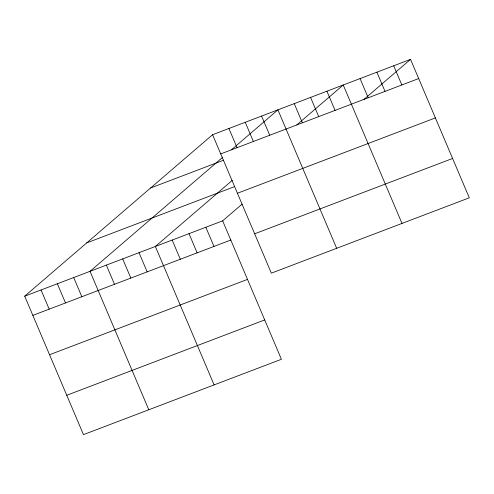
<?xml version="1.0" encoding="UTF-8"?>
<svg xmlns="http://www.w3.org/2000/svg" width="494" height="494" viewBox="0 0 494 494"><rect width="100%" height="100%" fill="white"/><g stroke="black" fill="none" stroke-linecap="round" stroke-linejoin="round"><path stroke-width="0.74" d="M242.171 204.071L222.652 220.849L281.413 359.286L83.461 434.627L24.7 296.19L212.587 134.714L410.539 59.373L469.3 197.81L271.348 273.151L212.587 134.714M222.794 157.216L90.025 271.323L148.787 409.761M231.408 149.818L277.912 109.853L336.673 248.291M232.254 180.366L155.351 246.463L214.112 384.9M296.733 124.957L343.231 84.993L401.999 223.43M364.035 99.343L410.539 59.373M220.732 153.9L418.684 78.565M150.584 187.998L223.72 160.167M86.703 242.9L234.175 186.775M237.435 193.253L435.387 117.912M24.7 296.19L222.652 220.849M32.845 315.376L230.797 240.035M254.645 233.798L452.597 158.463M49.548 354.729L247.5 279.388M66.758 395.274L264.71 319.933M393.712 65.782L401.857 84.968M376.885 72.186L385.03 91.371M360.058 78.589L368.203 97.775M326.904 91.205L335.049 110.39M310.572 97.423L318.716 116.609M294.239 103.635L302.384 122.821M261.579 116.065L269.724 135.251M245.246 122.284L253.391 141.469M228.92 128.496L237.058 147.681M205.825 227.252L213.97 246.438M188.998 233.656L197.143 252.842M172.171 240.059L180.316 259.245M139.018 252.681L147.163 271.867M122.685 258.893L130.83 278.079M106.352 265.111L114.497 284.297M73.692 277.542L81.837 296.727M57.36 283.754L65.504 302.946M41.033 289.972L49.178 309.158"/></g></svg>
